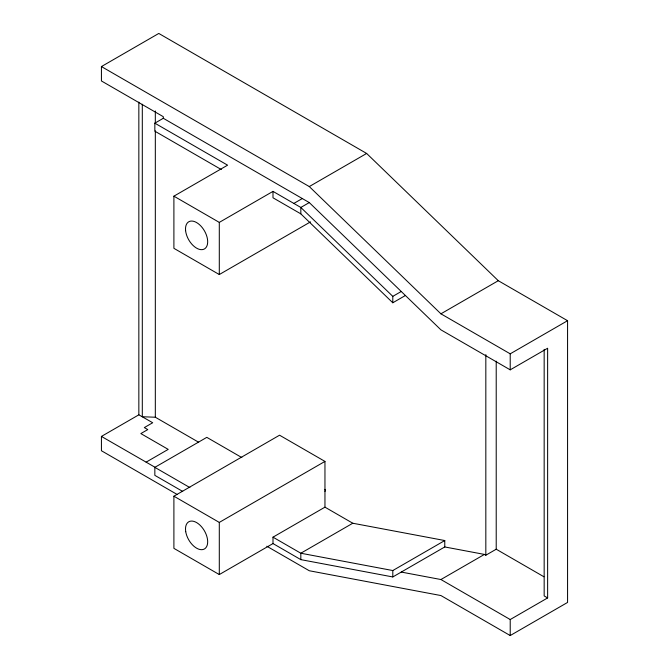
<?xml version="1.0" encoding="UTF-8"?>
<svg xmlns="http://www.w3.org/2000/svg" width="669" height="669" viewBox="0 0 669 669"><rect width="100%" height="100%" fill="white"/><g stroke="black" fill="none" stroke-linecap="round" stroke-linejoin="round"><path stroke-width="1" d="M324.958 491.339L325.46 490.603L324.958 489.332M401.258 572.062L440.921 579.53L510.213 619.536L547.627 597.927L547.627 348.24L510.213 369.84L440.921 329.842L309.287 202.573L163.303 118.288L163.303 116.69L101.429 80.966L101.429 66.566L158.787 33.45L366.645 153.452L498.288 280.704L567.571 320.702L567.571 602.435L510.213 635.55L440.921 595.552L309.287 570.749L266.806 546.23M221.305 169.55L154.84 131.174L154.84 123.171L163.303 118.288M310.508 221.882L219.298 274.541L173.898 248.324L173.898 196.176L227.594 165.176L154.84 123.171M173.898 196.176L219.298 222.392L272.994 191.384L300.824 207.457L392.795 296.367L392.795 302.773L405.339 295.531M101.429 66.566L309.287 186.567L366.645 153.452M293.85 203.426L302.304 198.542M309.287 202.573L300.824 207.457L300.824 213.854L392.795 302.773M101.429 436.422L138.843 414.822L152.699 422.741L144.32 427.583L147.782 429.582L140.85 433.587L168.22 449.384L146.118 462.145L101.429 436.422L101.429 450.747L177.344 494.575M392.795 296.367L401.249 291.483M182.687 491.422L154.84 475.35L154.84 467.355L206.805 437.35L241.835 457.571M309.287 186.567L440.921 313.82L498.288 280.704M173.898 496.206L279.558 435.201L324.958 461.409L324.958 507.161L272.994 537.165L272.994 543.562L219.298 574.562L173.898 548.354L173.898 496.206L219.298 522.414L324.958 461.409M440.921 313.82L510.213 353.826L567.571 320.702M272.994 543.562L300.824 559.635L392.803 576.946L444.768 546.949L444.768 540.544L352.789 523.233L300.824 553.23L272.994 537.165M300.824 559.635L300.824 553.23L392.803 570.548L444.768 540.544M440.921 579.53L484.431 554.417L485.828 555.22L496.214 549.216L543.947 576.778M198.676 442.259L155.325 417.23L142.305 416.745L142.305 104.222M444.768 546.949L484.431 554.417M300.824 213.854L272.994 197.79L272.994 191.384M324.958 507.161L352.789 523.233M146.118 462.145L155.166 467.363M154.84 467.355L189.871 487.576M547.627 597.927L544.165 595.928L544.165 349.369M510.213 353.826L510.213 369.84M510.213 619.536L510.213 635.55M496.214 361.168L496.214 549.216M485.828 354.629L485.828 555.22M392.803 570.548L392.803 576.946M219.298 222.392L219.298 274.541M219.298 522.414L219.298 574.562M155.325 110.979L155.325 123.522M155.325 130.84L155.325 417.23M138.843 102.106L138.843 414.822M185.739 531.704A15.68 9.048 60 0 0 203.961 549.199A15.68 9.048 60 0 0 200.09 525.249A15.68 9.048 60 0 0 185.739 531.704M185.606 230.688A15.68 9.048 60 0 0 203.351 249.412A15.68 9.048 60 0 0 200.834 225.98A15.68 9.048 60 0 0 185.606 230.688"/></g></svg>
